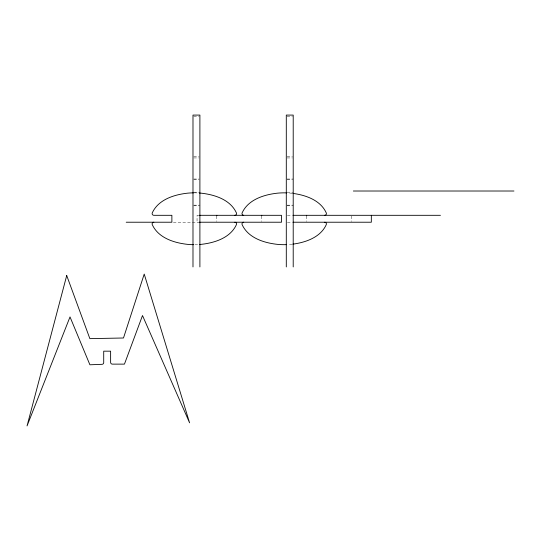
<?xml version="1.0" encoding="UTF-8"?>
<svg xmlns="http://www.w3.org/2000/svg" width="541" height="541" viewBox="0 0 541 541"><rect width="100%" height="100%" fill="white"/><g stroke="black" fill="none" stroke-linecap="round" stroke-linejoin="round"><path stroke-width="0.41" stroke-dasharray="2.71 2.03" d="M292.187 244.214L290.828 244.376A71.662 71.662 0 0 1 287.474 244.613M193.752 116.558L199.129 116.558M287.068 116.558L292.444 116.558M193.752 156.559L199.129 156.559M287.068 156.559L292.444 156.559M193.752 157.938L199.129 157.938M287.068 157.938L292.444 157.938M193.752 179.024L199.129 179.024M287.068 179.024L293.208 179.024M193.752 179.659L199.129 179.659M287.068 179.659L292.444 179.659M193.752 192.19L199.9 192.19M287.068 192.19L293.208 192.19M193.752 205.154L199.9 205.154M287.068 205.154L293.208 205.154M193.752 205.81L199.129 205.81M287.068 205.81L292.444 205.81M198.777 215.311L197.059 215.311L197.046 222.223M287.413 215.311L292.343 215.311M173.377 222.223L199.074 222.223M287.413 222.223L292.343 222.223M292.187 193.313L290.828 193.151A71.649 71.649 0 0 0 287.474 192.921M351.582 216.075L351.582 221.452M306.659 216.075L306.659 221.452M261.729 216.075L261.729 221.452M216.799 216.075L216.799 221.452M197.614 244.613A71.662 71.662 0 0 1 194.334 244.688M194.334 192.846A71.649 71.649 0 0 1 197.614 192.921"/><path stroke-width="0.81" d="M292.87 244.14C305.746 242.429 320.617 237.316 326.297 224.569A1.731 1.731 0 0 0 324.681 222.223M353.354 191.014L513.95 191.014M199.331 215.311L281.469 215.311L281.482 222.223L199.331 222.223M293.134 215.311L440.448 215.311M126.209 222.223L171.876 222.223L171.876 215.311L153.847 215.311A1.731 1.731 0 0 1 152.231 212.965C158.229 199.643 174.013 194.672 187.463 193.178A71.649 71.649 0 0 1 193.658 192.846M293.134 222.223L371.329 222.223L371.336 215.311M292.87 193.394C305.746 195.105 320.617 200.217 326.297 212.965A1.731 1.731 0 0 1 324.681 215.311M306.659 215.311L306.659 215.744M293.208 266.936L293.208 115.084L286.297 115.084L286.297 266.936M261.729 215.311L261.729 215.744M216.799 215.311L216.799 215.744M199.9 266.936L199.9 115.084L192.988 115.084L192.988 266.936M243.7 215.311A1.731 1.731 0 0 1 242.091 212.965C248.082 199.643 263.866 194.672 277.323 193.178A71.649 71.649 0 0 1 286.656 192.887M243.7 222.223A1.731 1.731 0 0 0 242.091 224.569C248.136 237.966 264.022 242.923 277.56 244.376A71.662 71.662 0 0 0 286.656 244.64M153.847 222.223A1.731 1.731 0 0 0 152.231 224.569C158.276 237.966 174.168 242.923 187.7 244.376A71.662 71.662 0 0 0 193.516 244.681M199.298 244.512A71.662 71.662 0 0 0 200.975 244.376C214.506 242.923 230.398 237.966 236.444 224.569A1.731 1.731 0 0 0 234.828 222.223M234.828 215.311A1.731 1.731 0 0 0 236.444 212.965C230.398 199.568 214.506 194.611 200.975 193.151A71.649 71.649 0 0 0 199.298 193.015M66.712 275.538L27.05 425.916L70.012 316.911L89.901 364.79L102.046 364.323A1.731 1.731 0 0 0 103.71 362.598L103.71 351.17L110.621 351.17L110.621 362.402A1.731 1.731 0 0 0 112.352 364.127L124.45 364.127L142.499 315.531L189.58 422.819L144.224 274.064L123.49 337.997L89.86 338.639L66.712 275.538"/></g></svg>
